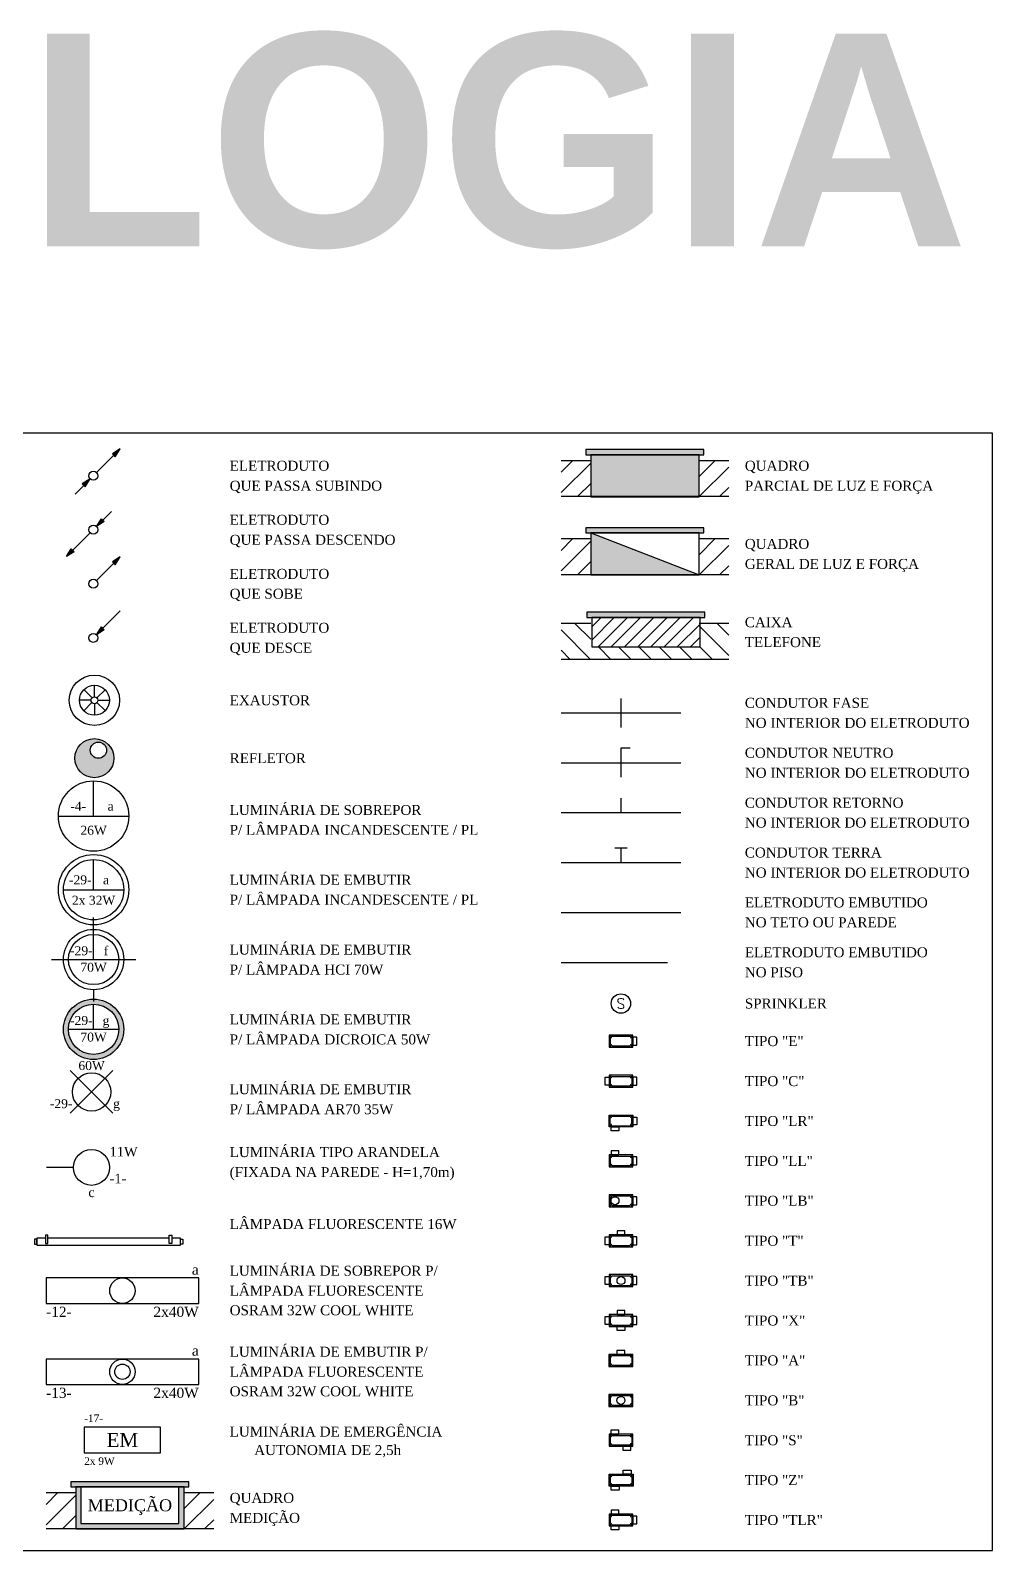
# Model space of a CAD drawing. Extents: x -8832 to -1466, y -5142 to -2323.
# Drawn here: x -8149 to -7471, y -3394 to -2323 of the extents above; entities that cross this region are included whole.
import ezdxf
from ezdxf.enums import TextEntityAlignment as Align

# ---------------------------------------------------------------- set-up
doc = ezdxf.new("R2010")
doc.units = 0
doc.header["$LTSCALE"] = 50
doc.header["$MEASUREMENT"] = 0
doc.linetypes.add('HIDDEN', pattern=[0.375, 0.25, -0.125])
doc.layers.get('0').update_dxf_attribs({"linetype": 'CONTINUOUS'})
for name, color, linetype in [('FIAÇÃO', 2, 'CONTINUOUS'), ('SIMBOLOGIA', 1, 'CONTINUOUS'), ('TX-GM', 3, 'CONTINUOUS')]:
    doc.layers.add(name, color=color, linetype=linetype)
doc.styles.add('JMS1', font='times.ttf')
doc.styles.add('JMS2', font='times.ttf')
doc.styles.add('ROMANS', font='simplex.shx')
doc.styles.add('SANSSERIFBOLD', font='sasb____.pfb')

# ---------------------------------------------------------------- blocks, each defined once
blk = doc.blocks.new('A$C42C2322C')
at = {"linetype": 'Continuous'}
blk.add_hatch(color=256, dxfattribs=at).paths.add_polyline_path([(89.9, 89.9), (63.7, 73.5), (73.5, 63.7)])
blk.add_line((10.6, 10.6), (68.6, 68.6), dxfattribs=at)
blk.add_lwpolyline([(73.5, 63.7), (89.9, 89.9), (63.7, 73.5)], close=True, dxfattribs=at)
blk.add_circle((0, 0), 15, dxfattribs=at)
blk = doc.blocks.new('A$C4D954A93')
at = {"linetype": 'Continuous'}
blk.add_hatch(color=256, dxfattribs=at).paths.add_polyline_path([(10.6, 10.6), (36.8, 27), (27, 36.8)])
blk.add_line((89.9, 89.9), (31.9, 31.9), dxfattribs=at)
blk.add_lwpolyline([(36.8, 27), (10.6, 10.6), (27, 36.8)], close=True, dxfattribs=at)
blk.add_circle((0, 0), 15, dxfattribs=at)
blk = doc.blocks.new('A$C341177DA')
at = {"linetype": 'Continuous'}
for p, q in [((-0.017, 0), (-0.0751, 0)), ((-0.012, 0.0121), (-0.0528, 0.0534)), ((0, 0.017), (0, 0.0751)), ((0.0121, 0.012), (0.0533, 0.0528)), ((0.017, 0), (0.0751, 0)), ((-0.0122, -0.0119), (-0.0537, -0.0525)), ((0, -0.017), (0, -0.0751)), ((0.0123, -0.0118), (0.0543, -0.0519))]:
    blk.add_line(p, q, dxfattribs=at)
for radius in [0.1262, 0.0751, 0.017]:
    blk.add_circle((0, 0), radius, dxfattribs=at)
blk = doc.blocks.new('A$C2F8936CE')
at = {"linetype": 'ByBlock'}
h = blk.add_hatch(color=256, dxfattribs=at)
h.paths.add_polyline_path([(0.2445, 0, 1), (0, 0, 1)])
h.paths.add_polyline_path([(0.0968, 0.05, -1), (0.1988, 0.05, -1)], flags=16)
blk.add_circle((0.1223, 0), 0.1223)
blk.add_circle((0.1478, 0.05), 0.051, dxfattribs=at)
at = {"linetype": 'Continuous', "style": 'JMS1'}
for tag, p in [('CIRC.', (0.073, 0.186)), ('POT.', (0.2591, -0.1097)), ('CMD', (0.0938, -0.1917))]:
    blk.add_attdef(tag, text='', height=0.06, dxfattribs=at).set_placement(p, align=Align.MIDDLE_LEFT)
blk = doc.blocks.new('A$C6210122E')
at = {"linetype": 'Continuous'}
blk.add_lwpolyline([(-300, -50), (300, -50), (300, 50), (-300, 50)], close=True, dxfattribs=at)
blk.add_circle((0, 0), 50, dxfattribs=at)
at = {"linetype": 'Continuous', "style": 'JMS1'}
for tag, p in [('CMD', (300, 83)), ('POT.', (300, -83))]:
    blk.add_attdef(tag, text='', height=40, dxfattribs=at).set_placement(p, align=Align.MIDDLE_RIGHT)
blk.add_attdef('CIRC.', text='', height=40, dxfattribs=at).set_placement((-300, -83), align=Align.MIDDLE_LEFT)
blk = doc.blocks.new('A$C350A4605')
at = {"linetype": 'Continuous'}
blk.add_lwpolyline([(-300, -50), (300, -50), (300, 50), (-300, 50)], close=True, dxfattribs=at)
for radius in [50, 30]:
    blk.add_circle((0, 0), radius, dxfattribs=at)
at = {"linetype": 'Continuous', "style": 'JMS1'}
for tag, p in [('CMD', (300, 83)), ('POT.', (300, -83))]:
    blk.add_attdef(tag, text='', height=40, dxfattribs=at).set_placement(p, align=Align.MIDDLE_RIGHT)
blk.add_attdef('CIRC.', text='', height=40, dxfattribs=at).set_placement((-300, -83), align=Align.MIDDLE_LEFT)
blk = doc.blocks.new('A$C1FA718BA')
at = {"linetype": 'Continuous'}
for p, q in [((-350, 101.7), (-301.7, 150)), ((-226.4, 150), (-350, 150)), ((-350, 16.8), (-226.4, 140.5)), ((226.4, 84.1), (292.3, 150)), ((350, 150), (226.4, 150)), ((227.1, 0), (350, 122.9)), ((350, 0), (-350, 0)), ((-282, 0), (-226.4, 55.6)), ((312, 0), (350, 38))]:
    blk.add_line(p, q, dxfattribs=at)
blk = doc.blocks.new('A$C448E4B37')
at = {"linetype": 'Continuous'}
h = blk.add_hatch(color=256, dxfattribs=at)
h.paths.add_polyline_path([(-246.4, 46.9), (-246.4, 25), (246.4, 25), (246.4, 46.9)])
h.paths.add_polyline_path([(-226.4, 25), (-226.4, -150), (226.4, -150), (226.4, 25)])
for points in [[(-246.4, 25), (246.4, 25), (246.4, 46.9), (-246.4, 46.9)], [(-226.4, -150), (226.4, -150), (226.4, 25), (-226.4, 25)]]:
    blk.add_lwpolyline(points, close=True, dxfattribs=at)
blk = doc.blocks.new('A$C622D64AD')
at = {"linetype": 'Continuous'}
for points in [[(-246.4, 46.9), (-246.4, 25), (246.4, 25), (246.4, 46.9)], [(226.4, -150), (-226.4, 25), (-226.4, -150)]]:
    blk.add_hatch(color=256, dxfattribs=at).paths.add_polyline_path(points)
blk.add_line((-226.4, 25), (226.4, -150), dxfattribs=at)
for points in [[(-246.4, 25), (246.4, 25), (246.4, 46.9), (-246.4, 46.9)], [(-226.4, -150), (226.4, -150), (226.4, 25), (-226.4, 25)]]:
    blk.add_lwpolyline(points, close=True, dxfattribs=at)
blk = doc.blocks.new('A$C74910228')
at = {"linetype": 'Continuous'}
h = blk.add_hatch(color=256, dxfattribs=at)
h.paths.add_polyline_path([(-246.4, 46.9), (-246.4, 25), (246.4, 25), (246.4, 46.9)])
h.paths.add_polyline_path([(-204.5, 25), (-226.4, 25), (-226.4, -150), (226.4, -150), (226.4, 25), (204.5, 25), (204.5, -128.1), (-204.5, -128.1)])
for points in [[(-246.4, 25), (246.4, 25), (246.4, 46.9), (-246.4, 46.9)], [(-226.4, -150), (226.4, -150), (226.4, 25), (-226.4, 25)], [(-204.5, -128.1), (204.5, -128.1), (204.5, 25), (-204.5, 25)]]:
    blk.add_lwpolyline(points, close=True, dxfattribs=at)
at = {"linetype": 'Continuous', "style": 'JMS2'}
blk.add_text('MEDIÇÃO', height=50, dxfattribs=at).set_placement((0, -51.6), align=Align.MIDDLE_CENTER)
blk = doc.blocks.new('A$C65E92EE3')
at = {"linetype": 'Continuous'}
blk.add_hatch(color=256, dxfattribs=at).paths.add_polyline_path([(-246.4, 46.9), (-246.4, 25), (246.4, 25), (246.4, 46.9)])
for p, q in [((-226.4, -14), (-187.4, 25)), ((-226.4, -69.2), (-132.2, 25)), ((-199.8, -97.7), (-77.1, 25)), ((-144.6, -97.7), (-21.9, 25)), ((-89.5, -97.7), (33.3, 25)), ((-34.3, -97.7), (88.4, 25)), ((20.8, -97.7), (143.6, 25)), ((76, -97.7), (198.7, 25)), ((131.1, -97.7), (226.4, -2.5)), ((186.3, -97.7), (226.4, -57.6))]:
    blk.add_line(p, q, dxfattribs=at)
for points in [[(-246.4, 25), (246.4, 25), (246.4, 46.9), (-246.4, 46.9)], [(-226.4, -97.7), (226.4, -97.7), (226.4, 25), (-226.4, 25)]]:
    blk.add_lwpolyline(points, close=True, dxfattribs=at)
blk = doc.blocks.new('A$C759F369E')
at = {"linetype": 'Continuous'}
for p, q in [((-226.4, 150), (-350, 150)), ((-226.4, 84.1), (-292.3, 150)), ((350, 150), (226.4, 150)), ((350, 16.8), (226.4, 140.5)), ((350, 101.7), (301.7, 150)), ((-227.1, 0), (-350, 122.9)), ((-312, 0), (-350, 38)), ((350, 0), (-350, 0)), ((-142.3, 0), (-194.5, 52.3)), ((-57.4, 0), (-109.7, 52.3)), ((27.4, 0), (-24.8, 52.3)), ((112.3, 0), (60, 52.3)), ((197.1, 0), (144.9, 52.3)), ((282, 0), (226.4, 55.6))]:
    blk.add_line(p, q, dxfattribs=at)
blk = doc.blocks.new('A$C0F8C457B')
at = {"linetype": 'Continuous'}
for p, q in [((0, 0), (0, 176)), ((-176, 0), (176, 0))]:
    blk.add_line(p, q, dxfattribs=at)
blk.add_line((0, -126), (0, -176))
for radius in [126, 105]:
    blk.add_circle((0, 0), radius, dxfattribs=at)
at = {"linetype": 'Continuous', "style": 'JMS1'}
for tag, p in [('CIRC.', (-51.1, 36.8)), ('CMD', (51.8, 36.8)), ('POT.', (0, -32.3))]:
    blk.add_attdef(tag, text='', height=37.5, dxfattribs=at).set_placement(p, align=Align.MIDDLE_CENTER)
blk = doc.blocks.new('A$C12EA76F2')
h = blk.add_hatch(color=256)
edge = h.paths.add_edge_path()
edge.add_arc((0, 0), 126, 0, 360)
edge = h.paths.add_edge_path(flags=16)
edge.add_arc((0, 0), 105, 0, 360)
at = {"linetype": 'Continuous'}
for p, q in [((0, 0), (0, 105)), ((-105, 0), (105, 0))]:
    blk.add_line(p, q, dxfattribs=at)
for radius in [126, 105]:
    blk.add_circle((0, 0), radius, dxfattribs=at)
at = {"linetype": 'Continuous', "style": 'JMS1'}
for tag, p in [('CIRC.', (-51.1, 36.8)), ('CMD', (51.8, 36.8)), ('POT.', (0, -32.3))]:
    blk.add_attdef(tag, text='', height=37.5, dxfattribs=at).set_placement(p, align=Align.MIDDLE_CENTER)
blk = doc.blocks.new('A$C2E6C7662')
at = {"linetype": 'Continuous'}
for p, q in [((89.1, -89.1), (-89.1, 89.1)), ((-89.1, -89.1), (89.1, 89.1))]:
    blk.add_line(p, q, dxfattribs=at)
blk.add_circle((0, 0), 80, dxfattribs=at)
at = {"linetype": 'Continuous', "style": 'JMS1'}
blk.add_attdef('POT.', text='', height=37.5, dxfattribs=at).set_placement((0, 80), align=Align.BOTTOM_CENTER)
blk.add_attdef('CIRC.', text='', height=37.5, dxfattribs=at).set_placement((-80, -48.9), align=Align.MIDDLE_RIGHT)
blk.add_attdef('CMD', text='', height=37.5, dxfattribs=at).set_placement((90, -48.9), align=Align.MIDDLE_LEFT)
blk = doc.blocks.new('A$C0B4C0E00')
for points in [[(-263.5, -35.3), (-253.5, -35.3), (-253.5, 0), (-263.5, 0)], [(263.5, -35.3), (253.5, -35.3), (253.5, 0), (263.5, 0)], [(-310, -37.6), (-300, -37.6), (-300, -17.6), (-310, -17.6)], [(310, -37.6), (300, -37.6), (300, -17.6), (310, -17.6)]]:
    blk.add_lwpolyline(points, close=True)
for points in [[(-263.5, -12.6), (-300, -12.6), (-300, -42.6), (300, -42.6), (300, -12.6), (263.5, -12.6)], [(253.5, -12.6), (-253.5, -12.6)]]:
    blk.add_lwpolyline(points)
at = {"linetype": 'Continuous', "style": 'JMS1'}
for tag, p in [('CMD', (300, 42.1)), ('POT.', (300, -84.7))]:
    blk.add_attdef(tag, text='', height=50, dxfattribs=at).set_placement(p, align=Align.MIDDLE_RIGHT)
blk.add_attdef('CIRC.', text='', height=50, dxfattribs=at).set_placement((-300, -84.7), align=Align.MIDDLE_LEFT)
blk = doc.blocks.new('A$C37370DF5')
at = {"linetype": 'Continuous'}
for p, q in [((0, 0), (0, 126)), ((-126, 0), (126, 0))]:
    blk.add_line(p, q, dxfattribs=at)
for radius in [147, 126]:
    blk.add_circle((0, 0), radius, dxfattribs=at)
at = {"linetype": 'Continuous', "style": 'JMS1'}
for tag, p in [('CIRC.', (-55.5, 41.2)), ('CMD', (51.8, 41.2)), ('POT.', (0, -44.1))]:
    blk.add_attdef(tag, text='', height=37.5, dxfattribs=at).set_placement(p, align=Align.MIDDLE_CENTER)
blk = doc.blocks.new('A$C0CF16AB1')
at = {"linetype": 'Continuous'}
for p, q in [((0, 0), (0, 147)), ((-147, 0), (147, 0))]:
    blk.add_line(p, q, dxfattribs=at)
blk.add_circle((0, 0), 147, dxfattribs=at)
at = {"linetype": 'Continuous', "style": 'JMS1'}
for tag, p in [('CIRC.', (-64.1, 41.2)), ('CMD', (70.9, 41.2)), ('POT.', (0, -59.2))]:
    blk.add_attdef(tag, text='', height=37.5, dxfattribs=at).set_placement(p, align=Align.MIDDLE_CENTER)
blk = doc.blocks.new('A$C7BD834D8')
blk.add_line((112.5, 0), (0, 0))
blk.add_circle((187.5, 0), 75)
at = {"linetype": 'Continuous', "style": 'JMS1'}
for tag, p in [('POT.', (262.9, 65.6)), ('CIRC.', (262.9, -46.7))]:
    blk.add_attdef(tag, text='', height=40, dxfattribs=at).set_placement(p, align=Align.MIDDLE_LEFT)
blk.add_attdef('CMD', text='', height=40, dxfattribs=at).set_placement((187.5, -104), align=Align.MIDDLE_CENTER)
blk = doc.blocks.new('A$C58A16327')
blk.add_lwpolyline([(-191.3, -63.7), (191.3, -63.7), (191.3, 63.7), (-191.3, 63.7)], close=True)
at = {"linetype": 'Continuous', "style": 'JMS2'}
blk.add_text('EM', height=70, dxfattribs=at).set_placement((0, 0), align=Align.MIDDLE_CENTER)
at = {"style": 'JMS1'}
for tag, p in [('CIRC.', (-191.3, 109)), ('POT.', (-191.3, -105.9))]:
    blk.add_attdef(tag, text='', height=37.5, dxfattribs=at).set_placement(p, align=Align.MIDDLE_LEFT)
blk = doc.blocks.new('A$C39BB159D')
at = {"linetype": 'Continuous'}
blk.add_circle((0, 0), 48.6, dxfattribs=at)
at = {"linetype": 'Continuous', "style": 'ROMANS'}
blk.add_text('S', height=50, rotation=180, dxfattribs=at).set_placement((0, 0), align=Align.MIDDLE)
blk = doc.blocks.new('A$C3B8C14AC')
for p, q in [((-134, 16.1), (-134, -16.1)), ((-126.1, 24), (-33.9, 24)), ((-26, 16.1), (-26, -16.1)), ((-126.1, -24), (-33.9, -24))]:
    blk.add_line(p, q)
for points in [[(-140, -30), (-20, -30), (-20, 30), (-140, 30)], [(-20, -20), (0, -20), (0, 20), (-20, 20)]]:
    blk.add_lwpolyline(points, close=True)
for centre in [(-134, 24), (-26, 24), (-134, -24), (-26, -24)]:
    blk.add_circle(centre, 3)
for centre, start, end in [((-134, 24), 270, 0), ((-26, 24), 180, 270), ((-134, -24), 0, 90), ((-26, -24), 90, 180)]:
    blk.add_arc(centre, 7.94, start, end)
blk = doc.blocks.new('A$C36343BAB')
for p, q in [((-134, 16.1), (-134, -16.1)), ((-126.1, 24), (-33.9, 24)), ((-26, 16.1), (-26, -16.1)), ((-126.1, -24), (-33.9, -24))]:
    blk.add_line(p, q)
for points in [[(-140, -20), (-160, -20), (-160, 20), (-140, 20)], [(-140, -30), (-20, -30), (-20, 30), (-140, 30)], [(-20, -20), (0, -20), (0, 20), (-20, 20)]]:
    blk.add_lwpolyline(points, close=True)
for centre in [(-134, 24), (-26, 24), (-134, -24), (-26, -24)]:
    blk.add_circle(centre, 3)
for centre, start, end in [((-134, 24), 270, 0), ((-26, 24), 180, 270), ((-134, -24), 0, 90), ((-26, -24), 90, 180)]:
    blk.add_arc(centre, 7.94, start, end)
blk = doc.blocks.new('A$C71C92724')
for p, q in [((-134, -16.1), (-134, 16.1)), ((-126.1, 24), (-33.9, 24)), ((-26, -16.1), (-26, 16.1)), ((-126.1, -24), (-33.9, -24))]:
    blk.add_line(p, q)
for points in [[(-140, 30), (-20, 30), (-20, -30), (-140, -30)], [(-20, 20), (0, 20), (0, -20), (-20, -20)], [(-130.1, -30), (-90.1, -30), (-90.1, -50), (-130.1, -50)]]:
    blk.add_lwpolyline(points, close=True)
for centre in [(-134, 24), (-26, 24), (-134, -24), (-26, -24)]:
    blk.add_circle(centre, 3)
for centre, start, end in [((-134, 24), 270, 0), ((-26, 24), 180, 270), ((-134, -24), 0, 90), ((-26, -24), 90, 180)]:
    blk.add_arc(centre, 7.94, start, end)
blk = doc.blocks.new('A$C73B66FB5')
for p, q in [((-134, 16.1), (-134, -16.1)), ((-126.1, 24), (-33.9, 24)), ((-26, 16.1), (-26, -16.1)), ((-126.1, -24), (-33.9, -24))]:
    blk.add_line(p, q)
for points in [[(-140, -30), (-20, -30), (-20, 30), (-140, 30)], [(-130.1, 30), (-90.1, 30), (-90.1, 50), (-130.1, 50)], [(-20, -20), (0, -20), (0, 20), (-20, 20)]]:
    blk.add_lwpolyline(points, close=True)
for centre in [(-134, 24), (-26, 24), (-134, -24), (-26, -24)]:
    blk.add_circle(centre, 3)
for centre, start, end in [((-134, 24), 270, 0), ((-26, 24), 180, 270), ((-134, -24), 0, 90), ((-26, -24), 90, 180)]:
    blk.add_arc(centre, 7.94, start, end)
blk = doc.blocks.new('A$C595A2545')
for p, q in [((-134, 16.1), (-134, -16.1)), ((-126.1, 24), (-33.9, 24)), ((-26, 16.1), (-26, -16.1)), ((-126.1, -24), (-33.9, -24))]:
    blk.add_line(p, q)
for points in [[(-140, -30), (-20, -30), (-20, 30), (-140, 30)], [(-20, -20), (0, -20), (0, 20), (-20, 20)]]:
    blk.add_lwpolyline(points, close=True)
for centre, radius in [((-134, 24), 3), ((-110.1, 0), 20), ((-26, 24), 3), ((-134, -24), 3), ((-26, -24), 3)]:
    blk.add_circle(centre, radius)
for centre, start, end in [((-134, 24), 270, 0), ((-26, 24), 180, 270), ((-134, -24), 0, 90), ((-26, -24), 90, 180)]:
    blk.add_arc(centre, 7.94, start, end)
blk = doc.blocks.new('A$C39100D1A')
for p, q in [((-134, 16.1), (-134, -16.1)), ((-126.1, 24), (-33.9, 24)), ((-26, 16.1), (-26, -16.1)), ((-126.1, -24), (-33.9, -24))]:
    blk.add_line(p, q)
for points in [[(-140, -20), (-160, -20), (-160, 20), (-140, 20)], [(-140, -30), (-20, -30), (-20, 30), (-140, 30)], [(-100, 30), (-60, 30), (-60, 50), (-100, 50)], [(-20, -20), (0, -20), (0, 20), (-20, 20)]]:
    blk.add_lwpolyline(points, close=True)
for centre in [(-134, 24), (-26, 24), (-134, -24), (-26, -24)]:
    blk.add_circle(centre, 3)
for centre, start, end in [((-134, 24), 270, 0), ((-26, 24), 180, 270), ((-134, -24), 0, 90), ((-26, -24), 90, 180)]:
    blk.add_arc(centre, 7.94, start, end)
blk = doc.blocks.new('A$C1B352E12')
for p, q in [((-134, 16.1), (-134, -16.1)), ((-126.1, 24), (-33.9, 24)), ((-26, 16.1), (-26, -16.1)), ((-126.1, -24), (-33.9, -24))]:
    blk.add_line(p, q)
for points in [[(-140, -20), (-160, -20), (-160, 20), (-140, 20)], [(-140, -30), (-20, -30), (-20, 30), (-140, 30)], [(-20, -20), (0, -20), (0, 20), (-20, 20)]]:
    blk.add_lwpolyline(points, close=True)
for centre, radius in [((-134, 24), 3), ((-80, 0), 20), ((-26, 24), 3), ((-134, -24), 3), ((-26, -24), 3)]:
    blk.add_circle(centre, radius)
for centre, start, end in [((-134, 24), 270, 0), ((-26, 24), 180, 270), ((-134, -24), 0, 90), ((-26, -24), 90, 180)]:
    blk.add_arc(centre, 7.94, start, end)
blk = doc.blocks.new('A$C32872069')
for p, q in [((-134, 16.1), (-134, -16.1)), ((-126.1, 24), (-33.9, 24)), ((-26, 16.1), (-26, -16.1)), ((-126.1, -24), (-33.9, -24))]:
    blk.add_line(p, q)
for points in [[(-140, -20), (-160, -20), (-160, 20), (-140, 20)], [(-140, -30), (-20, -30), (-20, 30), (-140, 30)], [(-100, 30), (-60, 30), (-60, 50), (-100, 50)], [(-20, -20), (0, -20), (0, 20), (-20, 20)], [(-100, -30), (-60, -30), (-60, -50), (-100, -50)]]:
    blk.add_lwpolyline(points, close=True)
for centre in [(-134, 24), (-26, 24), (-134, -24), (-26, -24)]:
    blk.add_circle(centre, 3)
for centre, start, end in [((-134, 24), 270, 0), ((-26, 24), 180, 270), ((-134, -24), 0, 90), ((-26, -24), 90, 180)]:
    blk.add_arc(centre, 7.94, start, end)
blk = doc.blocks.new('A$C302B13C6')
for p, q in [((-54, -33.9), (-54, -66.1)), ((-46.1, -26), (46.1, -26)), ((-46.1, -74), (46.1, -74)), ((54, -33.9), (54, -66.1))]:
    blk.add_line(p, q)
for points in [[(-20, -20), (20, -20), (20, 0), (-20, 0)], [(-60, -80), (60, -80), (60, -20), (-60, -20)]]:
    blk.add_lwpolyline(points, close=True)
for centre in [(-54, -26), (-54, -74), (54, -26), (54, -74)]:
    blk.add_circle(centre, 3)
for centre, start, end in [((-54, -26), 270, 0), ((-54, -74), 0, 90), ((54, -26), 180, 270), ((54, -74), 90, 180)]:
    blk.add_arc(centre, 7.94, start, end)
blk = doc.blocks.new('A$C3827137E')
for p, q in [((-54, 16.1), (-54, -16.1)), ((-46.1, 24), (46.1, 24)), ((54, 16.1), (54, -16.1)), ((-46.1, -24), (46.1, -24))]:
    blk.add_line(p, q)
blk.add_lwpolyline([(-60, -30), (60, -30), (60, 30), (-60, 30)], close=True)
for centre, radius in [((-54, 24), 3), ((0, 0), 20), ((54, 24), 3), ((-54, -24), 3), ((54, -24), 3)]:
    blk.add_circle(centre, radius)
for centre, start, end in [((-54, 24), 270, 0), ((54, 24), 180, 270), ((-54, -24), 0, 90), ((54, -24), 90, 180)]:
    blk.add_arc(centre, 7.94, start, end)
blk = doc.blocks.new('A$C0D1E03A1')
for p, q in [((-23.9, -33.9), (-23.9, -66.1)), ((-16, -26), (76.1, -26)), ((-16, -74), (76.1, -74)), ((84.1, -33.9), (84.1, -66.1))]:
    blk.add_line(p, q)
for points in [[(-20, -20), (20, -20), (20, 0), (-20, 0)], [(-29.9, -80), (90.1, -80), (90.1, -20), (-29.9, -20)], [(80.1, -80), (40.1, -80), (40.1, -100), (80.1, -100)]]:
    blk.add_lwpolyline(points, close=True)
for centre in [(-23.9, -26), (-23.9, -74), (84.1, -26), (84.1, -74)]:
    blk.add_circle(centre, 3)
for centre, start, end in [((-23.9, -26), 270, 0), ((-23.9, -74), 0, 90), ((84.1, -26), 180, 270), ((84.1, -74), 90, 180)]:
    blk.add_arc(centre, 7.94, start, end)
blk = doc.blocks.new('A$C72086583')
for p, q in [((-84.1, -33.9), (-84.1, -66.1)), ((16, -26), (-76.1, -26)), ((16, -74), (-76.1, -74)), ((23.9, -33.9), (23.9, -66.1))]:
    blk.add_line(p, q)
for points in [[(20, -20), (-20, -20), (-20, 0), (20, 0)], [(29.9, -80), (-90.1, -80), (-90.1, -20), (29.9, -20)], [(-80.1, -80), (-40.1, -80), (-40.1, -100), (-80.1, -100)]]:
    blk.add_lwpolyline(points, close=True)
for centre in [(-84.1, -26), (-84.1, -74), (23.9, -26), (23.9, -74)]:
    blk.add_circle(centre, 3)
for centre, start, end in [((-84.1, -26), 270, 0), ((-84.1, -74), 0, 90), ((23.9, -26), 180, 270), ((23.9, -74), 90, 180)]:
    blk.add_arc(centre, 7.94, start, end)
blk = doc.blocks.new('A$C316D0890')
for p, q in [((-134, 16.1), (-134, -16.1)), ((-126.1, 24), (-33.9, 24)), ((-26, 16.1), (-26, -16.1)), ((-126.1, -24), (-33.9, -24))]:
    blk.add_line(p, q)
for points in [[(-140, -30), (-20, -30), (-20, 30), (-140, 30)], [(-130.1, 30), (-90.1, 30), (-90.1, 50), (-130.1, 50)], [(-20, -20), (0, -20), (0, 20), (-20, 20)], [(-130.1, -30), (-90.1, -30), (-90.1, -50), (-130.1, -50)]]:
    blk.add_lwpolyline(points, close=True)
for centre in [(-134, 24), (-26, 24), (-134, -24), (-26, -24)]:
    blk.add_circle(centre, 3)
for centre, start, end in [((-134, 24), 270, 0), ((-26, 24), 180, 270), ((-134, -24), 0, 90), ((-26, -24), 90, 180)]:
    blk.add_arc(centre, 7.94, start, end)
blk = doc.blocks.new('A$C549C0EC8')
at = {"linetype": 'Continuous'}
for points in [[(89.9, 89.9), (63.7, 73.5), (73.5, 63.7)], [(-10.6, -10.6), (-36.8, -27), (-27, -36.8)]]:
    blk.add_hatch(color=256, dxfattribs=at).paths.add_polyline_path(points)
for p, q in [((10.6, 10.6), (68.6, 68.6)), ((-60.9, -60.9), (-31.9, -31.9))]:
    blk.add_line(p, q, dxfattribs=at)
for points in [[(73.5, 63.7), (89.9, 89.9), (63.7, 73.5)], [(-27, -36.8), (-10.6, -10.6), (-36.8, -27)]]:
    blk.add_lwpolyline(points, close=True, dxfattribs=at)
blk.add_circle((0, 0), 15, dxfattribs=at)
blk = doc.blocks.new('A$C093F7FE3')
at = {"linetype": 'Continuous'}
for points in [[(10.6, 10.6), (36.8, 27), (27, 36.8)], [(-89.9, -89.9), (-63.7, -73.5), (-73.5, -63.7)]]:
    blk.add_hatch(color=256, dxfattribs=at).paths.add_polyline_path(points)
for p, q in [((60.9, 60.9), (31.9, 31.9)), ((-10.6, -10.6), (-68.6, -68.6))]:
    blk.add_line(p, q, dxfattribs=at)
for points in [[(36.8, 27), (10.6, 10.6), (27, 36.8)], [(-63.7, -73.5), (-89.9, -89.9), (-73.5, -63.7)]]:
    blk.add_lwpolyline(points, close=True, dxfattribs=at)
blk.add_circle((0, 0), 15, dxfattribs=at)

msp = doc.modelspace()

# ---------------------------------------------------------------- linework, layer by layer
at = {"color": 160}
for p, q in [((-7775.1, -2803.9), (-7690.8, -2803.9)), ((-7775.1, -2839), (-7690.8, -2839)), ((-7775.1, -2874.2), (-7690.8, -2874.2)), ((-7775.1, -2909.3), (-7690.8, -2909.3)), ((-7775.1, -2944.5), (-7690.8, -2944.5))]:
    msp.add_line(p, q, dxfattribs=at)
at = {"color": 160, "linetype": 'HIDDEN', "ltscale": 6}
msp.add_line((-7775.1, -2979.7), (-7690.8, -2979.7), dxfattribs=at)
msp.add_lwpolyline([(-8455.5, -3394.3), (-7471.1, -3394.3), (-7471.1, -2606.8), (-8455.5, -2606.8)], close=True)
at = {"layer": 'FIAÇÃO'}
for p, q in [((-7733, -2793.7), (-7733, -2814.1)), ((-7733, -2864), (-7733, -2874.2)), ((-7737.2, -2899.1), (-7728.7, -2899.1)), ((-7733, -2899.1), (-7733, -2909.3))]:
    msp.add_line(p, q, dxfattribs=at)
msp.add_lwpolyline([(-7726.4, -2828.8), (-7733, -2828.8), (-7733, -2849.2)], dxfattribs=at)

# ---------------------------------------------------------------- block references
at = {"linetype": 'Continuous', "xscale": 0.1687500000916771, "yscale": 0.1687499983236194, "zscale": 0.16875}
for name, p in [('A$C1FA718BA', (-7716.1, -2651.5)), ('A$C1FA718BA', (-7716.1, -2706.6)), ('A$C759F369E', (-7716.1, -2766.2)), ('A$C1FA718BA', (-8079, -3378.9))]:
    msp.add_blockref(name, p, dxfattribs=at)
at = {"layer": 'SIMBOLOGIA', "color": 0, "linetype": 'Continuous', "yscale": 0.2109375, "zscale": 0.2109375}
for name, p, xscale in [('A$C549C0EC8', (-8104.8, -2636.8), 0.2109375000654836), ('A$C093F7FE3', (-8104.8, -2674.8), 0.2109375000654836), ('A$C42C2322C', (-8104.8, -2712.9), 0.2109375000327418), ('A$C4D954A93', (-8104.8, -2751), 0.2109375000327418)]:
    msp.add_blockref(name, p, dxfattribs=dict(at, xscale=xscale))
at = {"layer": 'SIMBOLOGIA', "linetype": 'Continuous'}
for name, p, xscale, yscale, zscale in [('A$C448E4B37', (-7716.1, -2626.2), 0.1687500000916771, 0.1687499983236194, 0.16875), ('A$C622D64AD', (-7716.1, -2681.3), 0.1687500000916771, 0.1687499983236194, 0.16875), ('A$C65E92EE3', (-7715.4, -2740.9), 0.1687500000916771, 0.1687499983236194, 0.16875), ('A$C341177DA', (-8104, -2795), 140.625, 140.625, 140.625), ('A$C2F8936CE', (-8117.8, -2835.8), 112.4999999999018, 112.5, 112.5), ('A$C74910228', (-8079, -3353.6), 0.1687500000916771, 0.1687499983236194, 0.16875)]:
    msp.add_blockref(name, p, dxfattribs=dict(at, xscale=xscale, yscale=yscale, zscale=zscale))
at = {"layer": 'SIMBOLOGIA'}
ref = msp.add_blockref('A$C0CF16AB1', (-8104.6, -2876.6), dxfattribs=dict(at, xscale=0.1687500000002728, yscale=0.1687500000002728, zscale=0.1687500000002728))
ref.add_attrib('POT.', '26W', dxfattribs={"layer": '0', "color": 1, "linetype": 'Continuous', "height": 6.33, "style": 'JMS1'}).set_placement((-8104.6, -2886.6), align=Align.MIDDLE_CENTER)
ref.add_attrib('CIRC.', '-4-', dxfattribs={"layer": '0', "color": 1, "linetype": 'Continuous', "height": 6.33, "style": 'JMS1'}).set_placement((-8115.4, -2869.6), align=Align.MIDDLE_CENTER)
ref.add_attrib('CMD', 'a', dxfattribs={"layer": '0', "color": 1, "linetype": 'Continuous', "height": 6.33, "style": 'JMS1'}).set_placement((-8092.6, -2869.6), align=Align.MIDDLE_CENTER)
for name, p, xscale, yscale, zscale, values in [('A$C37370DF5', (-8104.6, -2928.5), 0.1687500000002728, 0.1687500000002728, 0.1687500000002728, {'POT.': '2x 32W', 'CIRC.': '-29-', 'CMD': 'a'}), ('A$C0F8C457B', (-8104.6, -2977.7), 0.1687500000002728, 0.1687500000002728, 0.1687500000002728, {'POT.': '70W', 'CIRC.': '-29-', 'CMD': 'f'}), ('A$C12EA76F2', (-8104.6, -3026.9), 0.1687500000002728, 0.1687500000002728, 0.1687500000002728, {'POT.': '70W', 'CIRC.': '-29-', 'CMD': 'g'}), ('A$C2E6C7662', (-8106, -3071), 0.1687500000002728, 0.1687500000002728, 0.1687500000002728, {'POT.': '60W', 'CIRC.': '-29-', 'CMD': 'g'}), ('A$C7BD834D8', (-8137.7, -3124.2), 0.1687500000002728, 0.1687500000002728, 0.1687500000002728, {'POT.': '11W', 'CIRC.': '-1-', 'CMD': 'c'}), ('A$C58A16327', (-8084.3, -3316.3), 0.140625, 0.140625, 0.140625, {'POT.': '2x 9W', 'CIRC.': '-17-'})]:
    msp.add_blockref(name, p, dxfattribs=dict(at, xscale=xscale, yscale=yscale, zscale=zscale)).add_auto_attribs(values)
for name, p, xscale, yscale, zscale in [('A$C39BB159D', (-7733, -3008.7), 0.140625, 0.140625, 0.140625), ('A$C3B8C14AC', (-7721.7, -3035.2), 0.140625, 0.140625, 0.140625), ('A$C36343BAB', (-7721.7, -3063.4), 0.140625, 0.140625, 0.140625), ('A$C71C92724', (-7721.7, -3091.5), 0.140625, 0.140625, 0.140625), ('A$C73B66FB5', (-7721.7, -3119.6), 0.140625, 0.140625, 0.140625), ('A$C595A2545', (-7721.7, -3147.7), 0.140625, 0.140625, 0.140625), ('A$C39100D1A', (-7721.7, -3175.9), 0.140625, 0.140625, 0.140625), ('A$C0B4C0E00', (-8094, -3171.9), 0.1687500000002728, 0.1687500000002728, 0.1687500000002728), ('A$C1B352E12', (-7721.7, -3204), 0.140625, 0.140625, 0.140625), ('A$C32872069', (-7721.7, -3232.1), 0.140625, 0.140625, 0.140625), ('A$C302B13C6', (-7733, -3253.2), 0.140625, 0.140625, 0.140625), ('A$C3827137E', (-7733, -3288.4), 0.140625, 0.140625, 0.140625), ('A$C0D1E03A1', (-7737.2, -3309.4), 0.140625, 0.140625, 0.140625), ('A$C72086583', (-7728.7, -3337.6), 0.140625, 0.140625, 0.140625), ('A$C316D0890', (-7721.7, -3372.7), 0.140625, 0.140625, 0.140625)]:
    msp.add_blockref(name, p, dxfattribs=dict(at, xscale=xscale, yscale=yscale, zscale=zscale))
at = {"layer": 'SIMBOLOGIA', "linetype": 'Continuous', "xscale": 0.1792968750851287, "yscale": 0.1792968716472387, "zscale": 0.179296875}
for name, p, values in [('A$C6210122E', (-8084.3, -3211.1), {'POT.': '2x40W', 'CIRC.': '-12-', 'CMD': 'a'}), ('A$C350A4605', (-8084.3, -3268.2), {'POT.': '2x40W', 'CIRC.': '-13-', 'CMD': 'a'})]:
    msp.add_blockref(name, p, dxfattribs=at).add_auto_attribs(values)

# ---------------------------------------------------------------- texts
at = {"linetype": 'Continuous', "style": 'JMS2'}
for s, height, p in [('ELETRODUTO', 7.03, (-8008.7, -2629.7)), ('QUADRO', 7.03, (-7645.7, -2629.7)), ('QUE PASSA SUBINDO', 7.031, (-8008.7, -2643.8)), ('PARCIAL DE LUZ E FORÇA', 7.031, (-7645.7, -2643.8)), ('ELETRODUTO', 7.03, (-8008.7, -2667.8)), ('QUE PASSA DESCENDO', 7.031, (-8008.7, -2681.9)), ('QUADRO', 7.03, (-7645.7, -2684.8)), ('GERAL DE LUZ E FORÇA', 7.031, (-7645.7, -2698.9)), ('ELETRODUTO', 7.03, (-8008.7, -2705.9)), ('QUE SOBE', 7.03, (-8008.7, -2719.9)), ('ELETRODUTO', 7.03, (-8008.7, -2743.9)), ('CAIXA', 7.03, (-7645.7, -2740)), ('TELEFONE', 7.03, (-7645.7, -2754)), ('QUE DESCE', 7.03, (-8008.7, -2758)), ('EXAUSTOR', 7.03, (-8008.7, -2795)), ('EXAUSTOR', 7.03, (-8008.7, -2795)), ('CONDUTOR FASE', 7.031, (-7645.7, -2796.8)), ('NO INTERIOR DO ELETRODUTO', 7.031, (-7645.7, -2810.9)), ('REFLETOR', 7.03, (-8008.7, -2835.8)), ('REFLETOR', 7.03, (-8008.7, -2835.8)), ('CONDUTOR NEUTRO', 7.031, (-7645.7, -2832)), ('NO INTERIOR DO ELETRODUTO', 7.031, (-7645.7, -2846.1)), ('LUMINÁRIA DE SOBREPOR', 7.031, (-8008.7, -2872.3)), ('CONDUTOR RETORNO', 7.031, (-7645.7, -2867.2)), ('P/ LÂMPADA INCANDESCENTE / PL', 7.031, (-8008.7, -2886.3)), ('NO INTERIOR DO ELETRODUTO', 7.031, (-7645.7, -2881.2)), ('CONDUTOR TERRA', 7.031, (-7645.7, -2902.3)), ('NO INTERIOR DO ELETRODUTO', 7.031, (-7645.7, -2916.4)), ('LUMINÁRIA DE EMBUTIR', 7.031, (-8008.7, -2921.5)), ('P/ LÂMPADA INCANDESCENTE / PL', 7.031, (-8008.7, -2935.5)), ('ELETRODUTO EMBUTIDO', 7.031, (-7645.7, -2937.5)), ('NO TETO OU PAREDE', 7.031, (-7645.7, -2951.5)), ('LUMINÁRIA DE EMBUTIR', 7.031, (-8008.7, -2970.7)), ('ELETRODUTO EMBUTIDO', 7.031, (-7645.7, -2972.6)), ('P/ LÂMPADA HCI 70W', 7.031, (-8008.7, -2984.8)), ('NO PISO', 7.03, (-7645.7, -2986.7)), ('SPRINKLER', 7.03, (-7645.7, -3008.7)), ('LUMINÁRIA DE EMBUTIR', 7.031, (-8008.7, -3019.9)), ('P/ LÂMPADA DICROICA 50W', 7.031, (-8008.7, -3034)), ('TIPO "E"', 7.03, (-7645.7, -3035.2)), ('LUMINÁRIA DE EMBUTIR', 7.031, (-8008.7, -3069.1)), ('TIPO "C"', 7.03, (-7645.7, -3063.4)), ('P/ LÂMPADA AR70 35W', 7.031, (-8008.7, -3083.2)), ('TIPO "LR"', 7.03, (-7645.7, -3091.5)), ('LUMINÁRIA TIPO ARANDELA', 7.031, (-8008.7, -3113.4)), ('TIPO "LL"', 7.03, (-7645.7, -3119.6)), ('(FIXADA NA PAREDE - H=1,70m)', 7.031, (-8008.7, -3127.5)), ('TIPO "LB"', 7.03, (-7645.7, -3147.7)), ('LÂMPADA FLUORESCENTE 16W', 7.031, (-8008.7, -3164.1)), ('TIPO "T"', 7.03, (-7645.7, -3175.9)), ('LUMINÁRIA DE SOBREPOR P/', 7.031, (-8008.7, -3197)), ('TIPO "TB"', 7.03, (-7645.7, -3204)), ('LÂMPADA FLUORESCENTE', 7.031, (-8008.7, -3211.1)), ('OSRAM 32W COOL WHITE', 7.031, (-8008.7, -3224.9)), ('TIPO "X"', 7.03, (-7645.7, -3232.1)), ('LUMINÁRIA DE EMBUTIR P/', 7.031, (-8008.7, -3254.1)), ('TIPO "A"', 7.03, (-7645.7, -3260.2)), ('LÂMPADA FLUORESCENTE', 7.031, (-8008.7, -3268.2)), ('OSRAM 32W COOL WHITE', 7.031, (-8008.7, -3282)), ('TIPO "B"', 7.03, (-7645.7, -3288.4)), ('LUMINÁRIA DE EMERGÊNCIA', 7.031, (-8008.7, -3310.4)), ('AUTONOMIA DE 2,5h', 7.031, (-7991.4, -3323.4)), ('TIPO "S"', 7.03, (-7645.7, -3316.5)), ('TIPO "Z"', 7.03, (-7645.7, -3344.6)), ('QUADRO', 7.03, (-8008.7, -3357.1)), ('MEDIÇÃO', 7.03, (-8008.7, -3371.2)), ('TIPO "TLR"', 7.03, (-7645.7, -3372.7))]:
    msp.add_text(s, height=height, dxfattribs=at).set_placement(p, align=Align.MIDDLE_LEFT)
at = {"layer": 'TX-GM', "style": 'SANSSERIFBOLD'}
msp.add_text('SIMBOLOGIA', height=150, dxfattribs=at).set_placement((-8838.3, -2475.1))

doc.saveas('drawing.dxf')
